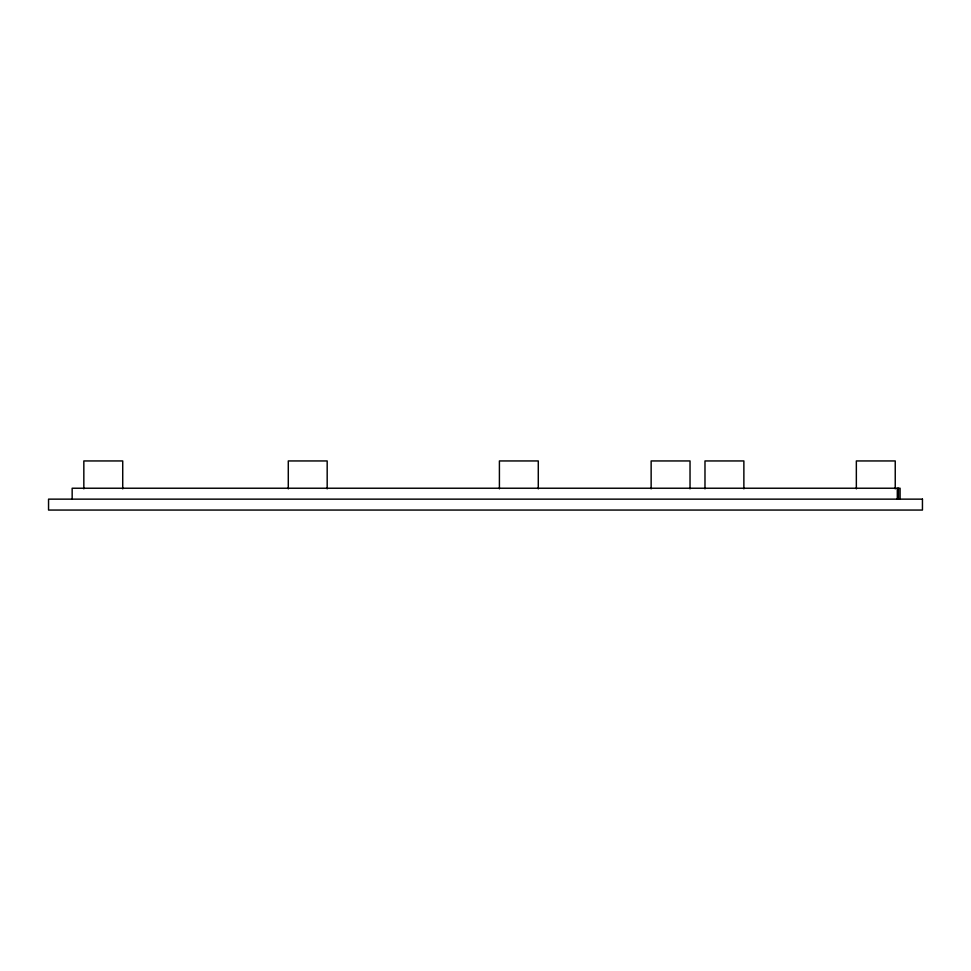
<?xml version="1.0" encoding="UTF-8"?>
<svg xmlns="http://www.w3.org/2000/svg" width="971" height="971" viewBox="0 0 971 971"><rect width="100%" height="100%" fill="white"/><g stroke="black" fill="none" stroke-linecap="round" stroke-linejoin="round"><path stroke-width="1.46" d="M900.093 499.143L900.093 488.231L72.157 488.231L72.157 499.143M898.491 488.231L898.491 499.143M897.313 488.231L897.313 499.143M895.238 488.862L895.238 460.946L856.349 460.946L856.349 488.862M743.871 488.862L743.871 460.946L704.982 460.946L704.982 488.862M690.029 488.862L690.029 460.946L651.14 460.946L651.14 488.862M538.286 488.862L538.286 460.946L499.41 460.946L499.41 488.862M327.178 488.862L327.178 460.946L288.29 460.946L288.29 488.862M122.722 488.862L122.722 460.946L83.834 460.946L83.834 488.862M922.45 499.143L48.55 499.143L48.55 510.054L922.45 510.054L922.45 499.143"/></g></svg>
